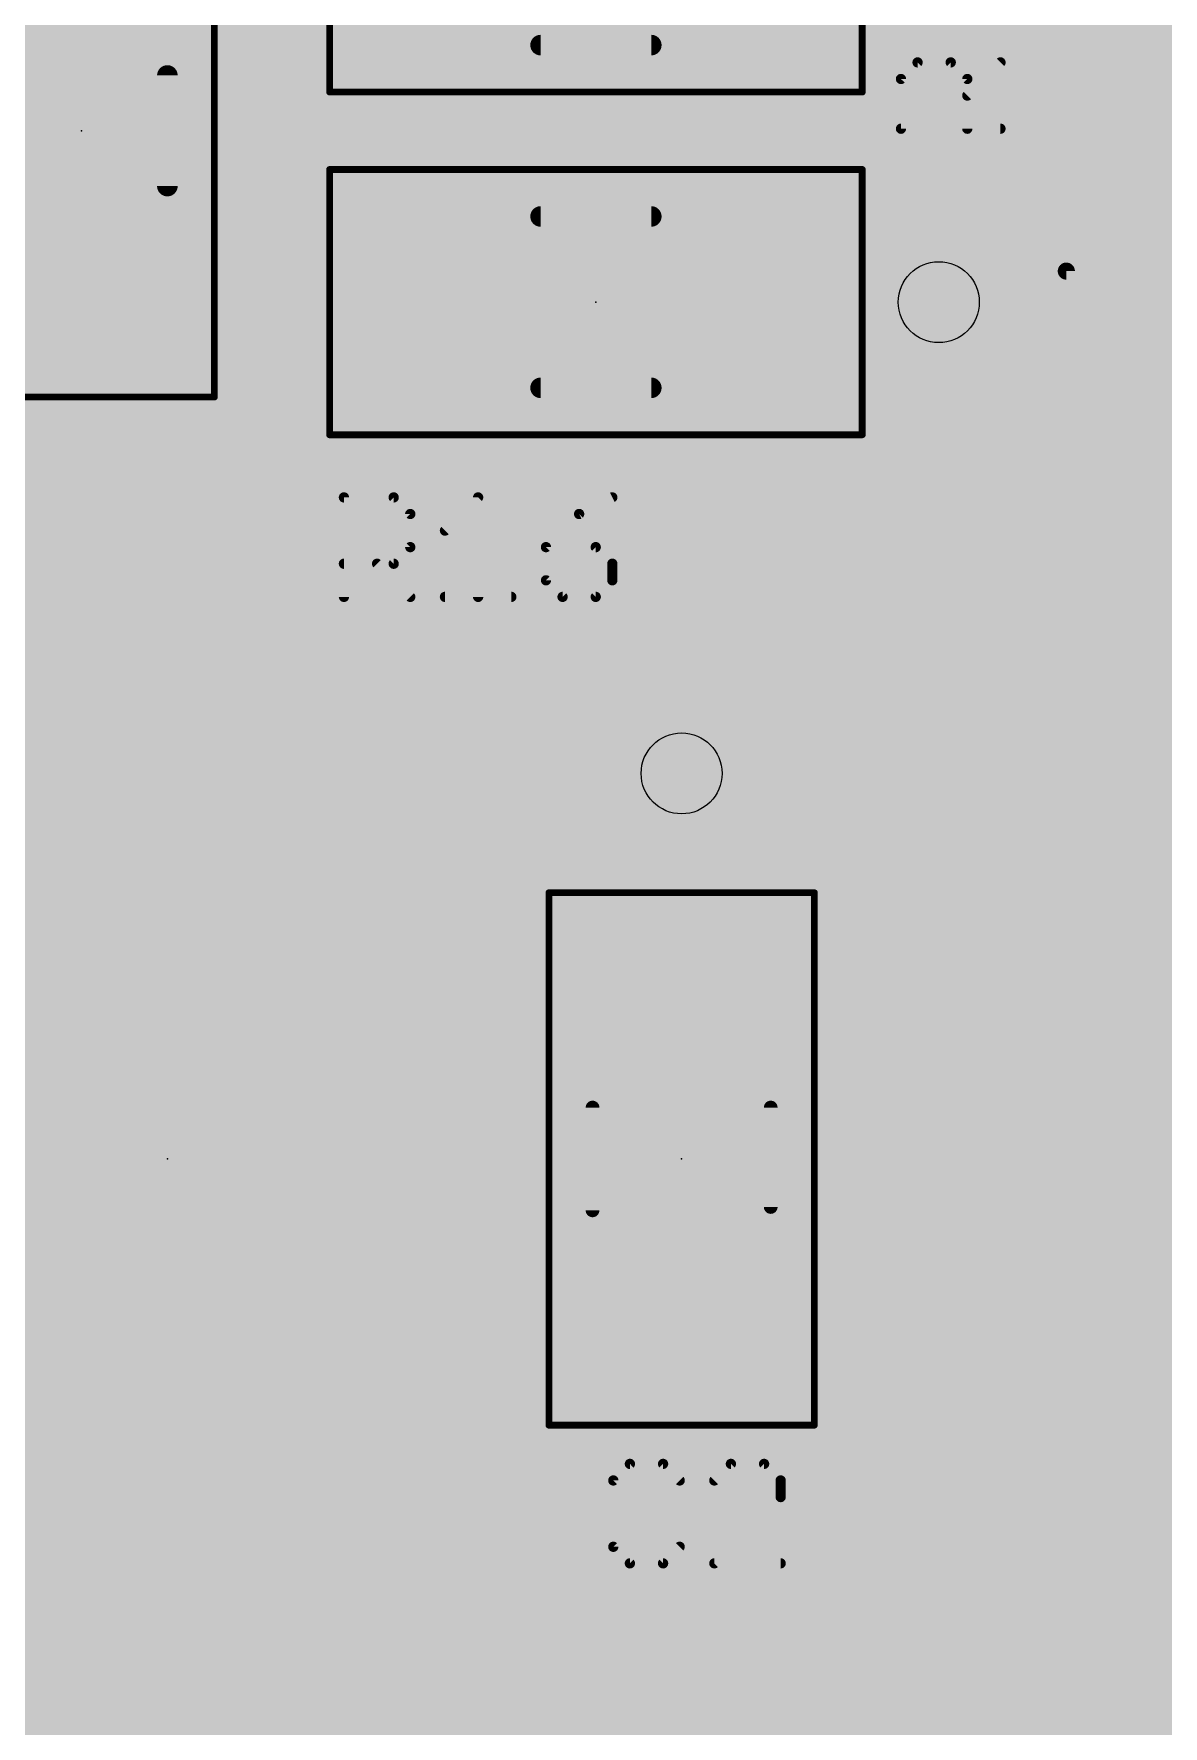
# Model space of a CAD drawing. Extents: x 0 to 1.9, y 0 to 1.15.
# Drawn here: x 1.2611 to 1.5904, y 0.3845 to 0.8783 of the extents above; entities that cross this region are included whole.
import ezdxf

# ---------------------------------------------------------------- set-up
doc = ezdxf.new("R2010")
doc.units = 0
for name, color, linetype in [('1', 22, 'CONTINUOUS'), ('16', 175, 'CONTINUOUS'), ('18', 82, 'CONTINUOUS'), ('21', 253, 'CONTINUOUS'), ('23', 7, 'CONTINUOUS'), ('25', 253, 'CONTINUOUS'), ('31', 253, 'CONTINUOUS'), ('35', 253, 'CONTINUOUS'), ('39', 22, 'CONTINUOUS'), ('44', 253, 'CONTINUOUS'), ('51', 253, 'CONTINUOUS')]:
    doc.layers.add(name, color=color, linetype=linetype)

# ---------------------------------------------------------------- blocks, each defined once
blk = doc.blocks.new('RECT')
blk.add_solid([(-0.5, -0.5), (0.5, -0.5), (-0.5, 0.5), (0.5, 0.5)])
blk = doc.blocks.new('ROUNDV')
at = {"const_width": 0.5}
blk.add_lwpolyline([(0, -0.25, 1), (0, 0.25, 1), (0, -0.25)], format="xyb", dxfattribs=at)

msp = doc.modelspace()

# ---------------------------------------------------------------- linework, layer by layer
at = {"layer": '1', "const_width": 0.016}
for points in [[(1.387598, 0.9), (1.387598, 0.8)], [(1.457606, 0.852472), (1.457606, 0.895204)], [(1.467197, 0.895204), (1.467197, 0.852472)], [(1.505992, 0.868103), (1.505992, 0.895204)], [(1.457606, 0.88), (1.467197, 0.88)], [(1.505992, 0.88), (1.872, 0.88)], [(1.504765, 0.863525), (1.505992, 0.868103)], [(1.457606, 0.864), (1.467197, 0.864)], [(1.502396, 0.85942), (1.504765, 0.863525)], [(1.504893, 0.864), (1.872, 0.864)], [(1.409598, 0.843527), (1.409598, 0.856472)], [(1.409598, 0.856472), (1.418988, 0.856472)], [(1.418988, 0.856472), (1.422235, 0.859719)], [(1.422235, 0.859719), (1.422407, 0.85942)], [(1.422407, 0.85942), (1.425759, 0.856069)], [(1.499044, 0.856069), (1.502396, 0.85942)], [(1.425759, 0.856069), (1.429863, 0.853699)], [(1.429863, 0.853699), (1.434441, 0.852472)], [(1.434441, 0.852472), (1.457606, 0.852472)], [(1.467197, 0.852472), (1.490362, 0.852472)], [(1.490362, 0.852472), (1.49494, 0.853699)], [(1.49494, 0.853699), (1.499044, 0.856069)], [(1.409598, 0.848), (1.872, 0.848)], [(1.418988, 0.843527), (1.409598, 0.843527)], [(1.425, 0.837515), (1.418988, 0.843527)], [(1.431012, 0.843527), (1.425, 0.837515)], [(1.493791, 0.843527), (1.431012, 0.843527)], [(1.501992, 0.835327), (1.493791, 0.843527)], [(1.501992, 0.824808), (1.501992, 0.835327)], [(1.501992, 0.832), (1.513903, 0.832)], [(1.518274, 0.833811), (1.505848, 0.828664)], [(1.531725, 0.833811), (1.518274, 0.833811)], [(1.544152, 0.828664), (1.531725, 0.833811)], [(1.536097, 0.832), (1.872, 0.832)], [(1.505848, 0.828664), (1.501992, 0.824808)], [(1.553664, 0.819152), (1.544152, 0.828664)], [(1.558811, 0.806725), (1.553664, 0.819152)], [(1.162402, 0.812598), (1.275, 0.812598)], [(1.275, 0.658268), (1.275, 0.812598)], [(1.554969, 0.816), (1.872, 0.816)], [(1.558811, 0.793274), (1.558811, 0.806725)], [(1.387598, 0.8), (1.375, 0.787402)], [(1.387598, 0.775), (1.387598, 0.8)], [(1.525, 0.8), (1.462402, 0.8)], [(1.558811, 0.8), (1.647773, 0.8)], [(1.553664, 0.780848), (1.558811, 0.793274)], [(1.554969, 0.784), (1.643614, 0.784)], [(1.544152, 0.771336), (1.553664, 0.780848)], [(1.375, 0.658268), (1.375, 0.775)], [(1.375, 0.775), (1.387598, 0.775)], [(1.501992, 0.764673), (1.501992, 0.775192)], [(1.501992, 0.775192), (1.505848, 0.771336)], [(1.501992, 0.768), (1.513902, 0.768)], [(1.505848, 0.771336), (1.518274, 0.766189)], [(1.531725, 0.766189), (1.544152, 0.771336)], [(1.536098, 0.768), (1.643614, 0.768)], [(1.418988, 0.756472), (1.425, 0.762484)], [(1.425, 0.762484), (1.431012, 0.756472)], [(1.493791, 0.756472), (1.501992, 0.764673)], [(1.518274, 0.766189), (1.531725, 0.766189)], [(1.397, 0.753289), (1.400184, 0.756472)], [(1.397, 0.697405), (1.397, 0.753289)], [(1.400184, 0.756472), (1.418988, 0.756472)], [(1.431012, 0.756472), (1.493791, 0.756472)], [(1.397, 0.752), (1.695204, 0.752)], [(1.397, 0.736), (1.643614, 0.736)], [(1.397, 0.72), (1.643614, 0.72)], [(1.397, 0.704), (1.645225, 0.704)], [(1.400811, 0.693594), (1.397, 0.697405)], [(1.400811, 0.622941), (1.400811, 0.693594)], [(1.443274, 0.696311), (1.430848, 0.691164)], [(1.456725, 0.696311), (1.443274, 0.696311)], [(1.469152, 0.691164), (1.456725, 0.696311)], [(1.430848, 0.691164), (1.421336, 0.681652)], [(1.478664, 0.681652), (1.469152, 0.691164)], [(1.400811, 0.688), (1.427684, 0.688)], [(1.472316, 0.688), (1.663915, 0.688)], [(1.421336, 0.681652), (1.416189, 0.669225)], [(1.483811, 0.669225), (1.478664, 0.681652)], [(1.400811, 0.672), (1.417338, 0.672)], [(1.416189, 0.669225), (1.416189, 0.655774)], [(1.482662, 0.672), (1.652411, 0.672)], [(1.483811, 0.655774), (1.483811, 0.669225)], [(1.45, 0.6625), (1.45, 0.587402)], [(1.325, 0.625), (1.325, 0.658268)], [(1.400811, 0.656), (1.416189, 0.656)], [(1.416189, 0.655774), (1.421336, 0.643348)], [(1.478664, 0.643348), (1.483811, 0.655774)], [(1.483811, 0.656), (1.647614, 0.656)], [(1.400811, 0.64), (1.424684, 0.64)], [(1.421336, 0.643348), (1.428, 0.636684)], [(1.472, 0.636684), (1.478664, 0.643348)], [(1.475316, 0.64), (1.647614, 0.64)], [(1.428, 0.636684), (1.428, 0.626992)], [(1.472, 0.626992), (1.472, 0.636684)], [(1.325, 0.625), (1.3, 0.6)], [(1.414673, 0.626992), (1.406472, 0.618791)], [(1.428, 0.626992), (1.414673, 0.626992)], [(1.485327, 0.626992), (1.472, 0.626992)], [(1.493527, 0.618791), (1.485327, 0.626992)], [(1.347, 0.61913), (1.35, 0.62213)], [(1.347, 0.615887), (1.347, 0.61913)], [(1.35, 0.62213), (1.35739, 0.61474)], [(1.39261, 0.61474), (1.400811, 0.622941)], [(1.400811, 0.624), (1.411681, 0.624)], [(1.488319, 0.624), (1.654067, 0.624)], [(1.334113, 0.603), (1.347, 0.615887)], [(1.35739, 0.61474), (1.39261, 0.61474)], [(1.406472, 0.618791), (1.406472, 0.556012)], [(1.493527, 0.556012), (1.493527, 0.618791)], [(1.339113, 0.608), (1.406472, 0.608)], [(1.493527, 0.608), (1.667915, 0.608)], [(1.3, 0.6), (1.2, 0.6)], [(1.322, 0.590887), (1.334113, 0.603)], [(1.334113, 0.603), (1.334113, 0.603)], [(1.309113, 0.578), (1.322, 0.590887)], [(1.323113, 0.592), (1.406472, 0.592)], [(1.493527, 0.592), (1.667915, 0.592)], [(1.139081, 0.576), (1.406472, 0.576)], [(1.190887, 0.578), (1.309113, 0.578)], [(1.493527, 0.576), (1.654068, 0.576)], [(1.14225, 0.56), (1.406472, 0.56)], [(1.493527, 0.56), (1.647614, 0.56)], [(1.406472, 0.556012), (1.409719, 0.552765)], [(1.490281, 0.552765), (1.493527, 0.556012)], [(1.40942, 0.552593), (1.406069, 0.549241)], [(1.409719, 0.552765), (1.40942, 0.552593)], [(1.49058, 0.552593), (1.490281, 0.552765)], [(1.493931, 0.549241), (1.49058, 0.552593)], [(1.403699, 0.545137), (1.402472, 0.540559)], [(1.406069, 0.549241), (1.403699, 0.545137)], [(1.496301, 0.545137), (1.493931, 0.549241)], [(1.497527, 0.540559), (1.496301, 0.545137)], [(1.14225, 0.544), (1.403395, 0.544)], [(1.402472, 0.540559), (1.402472, 0.517394)], [(1.496605, 0.544), (1.647614, 0.544)], [(1.497527, 0.517394), (1.497527, 0.540559)], [(1.140738, 0.528), (1.402472, 0.528)], [(1.497527, 0.528), (1.652411, 0.528)], [(1.259113, 0.522), (1.190887, 0.522)], [(1.272, 0.509113), (1.259113, 0.522)], [(1.402472, 0.517394), (1.445204, 0.517394)], [(1.445204, 0.517394), (1.445204, 0.507803)], [(1.454796, 0.507803), (1.454796, 0.517394)], [(1.454796, 0.517394), (1.497527, 0.517394)], [(1.269113, 0.512), (1.445204, 0.512)], [(1.454796, 0.512), (1.663915, 0.512)], [(1.284113, 0.497), (1.272, 0.509113)], [(1.272, 0.509113), (1.272, 0.509113)], [(1.445204, 0.507803), (1.402472, 0.507803)], [(1.402472, 0.507803), (1.402472, 0.484638)], [(1.445204, 0.469008), (1.445204, 0.507802)], [(1.445204, 0.507802), (1.454795, 0.507802)], [(1.454795, 0.507802), (1.454795, 0.469008)], [(1.497527, 0.507803), (1.454796, 0.507803)], [(1.497527, 0.484638), (1.497527, 0.507803)], [(1.275, 0.475), (1.25, 0.5)], [(1.297, 0.484113), (1.284113, 0.497)], [(1.284113, 0.497), (1.284113, 0.497)], [(1.285113, 0.496), (1.402472, 0.496)], [(1.445204, 0.496), (1.454795, 0.496)], [(1.497527, 0.496), (1.674163, 0.496)], [(1.297, 0.48087), (1.297, 0.484113)], [(1.3, 0.47787), (1.297, 0.48087)], [(1.30739, 0.48526), (1.3, 0.47787)], [(1.34261, 0.48526), (1.30739, 0.48526)], [(1.35, 0.47787), (1.34261, 0.48526)], [(1.35739, 0.48526), (1.35, 0.47787)], [(1.39261, 0.48526), (1.35739, 0.48526)], [(1.400811, 0.477059), (1.39261, 0.48526)], [(1.402472, 0.484638), (1.403699, 0.48006)], [(1.496301, 0.48006), (1.497527, 0.484638)], [(1.29787, 0.48), (1.30213, 0.48)], [(1.34787, 0.48), (1.35213, 0.48)], [(1.39787, 0.48), (1.403734, 0.48)], [(1.400811, 0.406406), (1.400811, 0.477059)], [(1.403699, 0.48006), (1.406069, 0.475956)], [(1.406069, 0.475956), (1.40942, 0.472604)], [(1.445204, 0.48), (1.454795, 0.48)], [(1.49058, 0.472604), (1.493931, 0.475956)], [(1.493931, 0.475956), (1.496301, 0.48006)], [(1.496266, 0.48), (1.655915, 0.48)], [(1.275, 0.475), (1.275, 0.441732)], [(1.40942, 0.472604), (1.413525, 0.470234)], [(1.486475, 0.470234), (1.49058, 0.472604)], [(1.413525, 0.470234), (1.418103, 0.469008)], [(1.418103, 0.469008), (1.445204, 0.469008)], [(1.454795, 0.469008), (1.481897, 0.469008)], [(1.481897, 0.469008), (1.486475, 0.470234)], [(1.400811, 0.464), (1.649097, 0.464)], [(1.400811, 0.448), (1.647614, 0.448)], [(1.325, 0.441732), (1.325, 0.3125)], [(1.375, 0.3875), (1.375, 0.441732)], [(1.400811, 0.432), (1.650754, 0.432)], [(1.400811, 0.416), (1.659915, 0.416)], [(1.397, 0.402595), (1.400811, 0.406406)], [(1.397, 0.396613), (1.397, 0.402595)], [(1.397, 0.4), (1.68382, 0.4)], [(1.4345, 0.359113), (1.397, 0.396613)], [(1.4125, 0.35), (1.375, 0.3875)], [(1.409613, 0.384), (1.872, 0.384)]]:
    msp.add_lwpolyline(points, dxfattribs=at)
at = {"layer": '1', "const_width": 0.008}
for points in [[(1.457606, 0.884, 1), (1.457606, 0.876)], [(1.467197, 0.876, 1), (1.467197, 0.884)], [(1.505992, 0.884, 1), (1.505992, 0.876)], [(1.509856, 0.867067, 1), (1.502128, 0.869138)], [(1.457606, 0.868, 1), (1.457606, 0.86)], [(1.467197, 0.86, 1), (1.467197, 0.868)], [(1.504893, 0.868, 1), (1.504893, 0.86)], [(1.508229, 0.861525, 1), (1.501301, 0.865525)], [(1.501992, 0.868103, 1), (1.509992, 0.868103)], [(1.413598, 0.856472, 1), (1.405598, 0.856472)], [(1.409598, 0.860472, 1), (1.409598, 0.852472)], [(1.4257, 0.861718, 1), (1.41877, 0.857721)], [(1.425236, 0.862249, 1), (1.419579, 0.856592)], [(1.418943, 0.857421, 1), (1.425872, 0.861419)], [(1.418988, 0.852472, 1), (1.418988, 0.860472)], [(1.425063, 0.856891, 1), (1.419406, 0.862548)], [(1.498932, 0.86142, 1), (1.50586, 0.85742)], [(1.505224, 0.856592, 1), (1.499567, 0.862249)], [(1.500902, 0.86456, 1), (1.508629, 0.862489)], [(1.416159, 0.859301, 1), (1.421816, 0.853644)], [(1.427759, 0.859533, 1), (1.423759, 0.852605)], [(1.42293, 0.85324, 1), (1.428587, 0.858897)], [(1.430898, 0.857563, 1), (1.428828, 0.849835)], [(1.427863, 0.850235, 1), (1.431863, 0.857163)], [(1.434441, 0.856472, 1), (1.434441, 0.848472)], [(1.433406, 0.848609, 1), (1.435476, 0.856336)], [(1.457606, 0.848472, 1), (1.457606, 0.856472)], [(1.467197, 0.856472, 1), (1.467197, 0.848472)], [(1.489327, 0.856336, 1), (1.491397, 0.848609)], [(1.490362, 0.848472, 1), (1.490362, 0.856472)], [(1.49294, 0.857163, 1), (1.49694, 0.850235)], [(1.495975, 0.849835, 1), (1.493905, 0.857563)], [(1.496216, 0.858897, 1), (1.501873, 0.85324)], [(1.501044, 0.852605, 1), (1.497044, 0.859533)], [(1.409598, 0.852, 1), (1.409598, 0.844)], [(1.453606, 0.852472, 1), (1.461606, 0.852472)], [(1.463197, 0.852472, 1), (1.471197, 0.852472)], [(1.409598, 0.847527, 1), (1.409598, 0.839527)], [(1.421816, 0.846356, 1), (1.416159, 0.840699)], [(1.418988, 0.839527, 1), (1.418988, 0.847527)], [(1.431012, 0.847527, 1), (1.431012, 0.839527)], [(1.43384, 0.840699, 1), (1.428184, 0.846356)], [(1.49662, 0.846356, 1), (1.490963, 0.840699)], [(1.493791, 0.839527, 1), (1.493791, 0.847527)], [(1.405598, 0.843527, 1), (1.413598, 0.843527)], [(1.422171, 0.840344, 1), (1.427828, 0.834687)], [(1.422171, 0.834687, 1), (1.427828, 0.840344)], [(1.505992, 0.835327, 1), (1.497992, 0.835327)], [(1.501992, 0.836, 1), (1.501992, 0.828)], [(1.499164, 0.832498, 1), (1.50482, 0.838155)], [(1.513903, 0.828, 1), (1.513903, 0.836)], [(1.518274, 0.837811, 1), (1.518274, 0.829811)], [(1.519805, 0.830115, 1), (1.516744, 0.837506)], [(1.533256, 0.837506, 1), (1.530195, 0.830115)], [(1.531725, 0.829811, 1), (1.531725, 0.837811)], [(1.536097, 0.836, 1), (1.536097, 0.828)], [(1.504317, 0.832359, 1), (1.507378, 0.824968)], [(1.508676, 0.825835, 1), (1.503019, 0.831492)], [(1.546981, 0.831492, 1), (1.541324, 0.825835)], [(1.542622, 0.824968, 1), (1.545683, 0.832359)], [(1.499164, 0.827636, 1), (1.50482, 0.821979)], [(1.497992, 0.824808, 1), (1.505992, 0.824808)], [(1.557359, 0.820683, 1), (1.549968, 0.817622)], [(1.550835, 0.816324, 1), (1.556492, 0.821981)], [(1.279, 0.812598, 1), (1.271, 0.812598)], [(1.275, 0.808598, 1), (1.275, 0.816598)], [(1.554969, 0.82, 1), (1.554969, 0.812)], [(1.562811, 0.806725, 1), (1.554811, 0.806725)], [(1.555115, 0.805195, 1), (1.562506, 0.808256)], [(1.391598, 0.8, 1), (1.383598, 0.8)], [(1.390427, 0.797172, 1), (1.38477, 0.802828)], [(1.462402, 0.804, 1), (1.462402, 0.796)], [(1.525, 0.796, 1), (1.525, 0.804)], [(1.558811, 0.804, 1), (1.558811, 0.796)], [(1.383598, 0.8, 1), (1.391598, 0.8)], [(1.562506, 0.791744, 1), (1.555115, 0.794805)], [(1.554811, 0.793274, 1), (1.562811, 0.793274)], [(1.372172, 0.79023, 1), (1.377828, 0.784573)], [(1.554969, 0.788, 1), (1.554969, 0.78)], [(1.549968, 0.782378, 1), (1.557359, 0.779317)], [(1.556492, 0.778019, 1), (1.550835, 0.783676)], [(1.379, 0.775, 1), (1.371, 0.775)], [(1.375, 0.779, 1), (1.375, 0.771)], [(1.387598, 0.771, 1), (1.387598, 0.779)], [(1.505992, 0.775192, 1), (1.497992, 0.775192)], [(1.50482, 0.77802, 1), (1.499164, 0.772364)], [(1.383598, 0.775, 1), (1.391598, 0.775)], [(1.501992, 0.772, 1), (1.501992, 0.764)], [(1.507378, 0.775032, 1), (1.504317, 0.767641)], [(1.503019, 0.768508, 1), (1.508676, 0.774165)], [(1.513902, 0.764, 1), (1.513902, 0.772)], [(1.536098, 0.772, 1), (1.536098, 0.764)], [(1.541324, 0.774165, 1), (1.546981, 0.768508)], [(1.545683, 0.767641, 1), (1.542622, 0.775032)], [(1.427828, 0.765313, 1), (1.422171, 0.759656)], [(1.427828, 0.759656, 1), (1.422171, 0.765313)], [(1.50482, 0.761845, 1), (1.499164, 0.767502)], [(1.518274, 0.770189, 1), (1.518274, 0.762189)], [(1.516744, 0.762493, 1), (1.519805, 0.769884)], [(1.530195, 0.769884, 1), (1.533256, 0.762493)], [(1.531725, 0.762189, 1), (1.531725, 0.770189)], [(1.497992, 0.764673, 1), (1.505992, 0.764673)], [(1.401, 0.753289, 1), (1.393, 0.753289)], [(1.400184, 0.760472, 1), (1.400184, 0.752472)], [(1.403012, 0.753644, 1), (1.397355, 0.759301)], [(1.416159, 0.759301, 1), (1.421816, 0.753644)], [(1.418988, 0.752472, 1), (1.418988, 0.760472)], [(1.431012, 0.760472, 1), (1.431012, 0.752472)], [(1.428184, 0.753644, 1), (1.43384, 0.759301)], [(1.490963, 0.759301, 1), (1.49662, 0.753644)], [(1.493791, 0.752472, 1), (1.493791, 0.760472)], [(1.394171, 0.756117, 1), (1.399828, 0.75046)], [(1.397, 0.756, 1), (1.397, 0.748)], [(1.397, 0.74, 1), (1.397, 0.732)], [(1.397, 0.724, 1), (1.397, 0.716)], [(1.397, 0.708, 1), (1.397, 0.7)], [(1.399828, 0.700234, 1), (1.394171, 0.694577)], [(1.393, 0.697405, 1), (1.401, 0.697405)], [(1.404811, 0.693594, 1), (1.396811, 0.693594)], [(1.443274, 0.700311, 1), (1.443274, 0.692311)], [(1.444805, 0.692615, 1), (1.441744, 0.700006)], [(1.458256, 0.700006, 1), (1.455195, 0.692615)], [(1.456725, 0.692311, 1), (1.456725, 0.700311)], [(1.397982, 0.690766, 1), (1.403639, 0.696423)], [(1.429317, 0.694859, 1), (1.432378, 0.687468)], [(1.433676, 0.688335, 1), (1.428019, 0.693992)], [(1.471981, 0.693992, 1), (1.466324, 0.688335)], [(1.467622, 0.687468, 1), (1.470683, 0.694859)], [(1.400811, 0.692, 1), (1.400811, 0.684)], [(1.427684, 0.684, 1), (1.427684, 0.692)], [(1.472316, 0.692, 1), (1.472316, 0.684)], [(1.418508, 0.684481, 1), (1.424165, 0.678824)], [(1.425032, 0.680122, 1), (1.417641, 0.683183)], [(1.482359, 0.683183, 1), (1.474968, 0.680122)], [(1.475835, 0.678824, 1), (1.481492, 0.684481)], [(1.400811, 0.676, 1), (1.400811, 0.668)], [(1.420189, 0.669225, 1), (1.412189, 0.669225)], [(1.417338, 0.668, 1), (1.417338, 0.676)], [(1.482662, 0.676, 1), (1.482662, 0.668)], [(1.487811, 0.669225, 1), (1.479811, 0.669225)], [(1.412493, 0.670756, 1), (1.419884, 0.667695)], [(1.480115, 0.667695, 1), (1.487506, 0.670756)], [(1.454, 0.6625, 1), (1.446, 0.6625)], [(1.271, 0.658268, 1), (1.279, 0.658268)], [(1.329, 0.658268, 1), (1.321, 0.658268)], [(1.371, 0.658268, 1), (1.379, 0.658268)], [(1.400811, 0.66, 1), (1.400811, 0.652)], [(1.419884, 0.657305, 1), (1.412493, 0.654244)], [(1.416189, 0.652, 1), (1.416189, 0.66)], [(1.483811, 0.66, 1), (1.483811, 0.652)], [(1.487506, 0.654244, 1), (1.480115, 0.657305)], [(1.412189, 0.655774, 1), (1.420189, 0.655774)], [(1.479811, 0.655774, 1), (1.487811, 0.655774)], [(1.400811, 0.644, 1), (1.400811, 0.636)], [(1.424165, 0.646176, 1), (1.418508, 0.640519)], [(1.417641, 0.641817, 1), (1.425032, 0.644878)], [(1.424684, 0.636, 1), (1.424684, 0.644)], [(1.475316, 0.644, 1), (1.475316, 0.636)], [(1.474968, 0.644878, 1), (1.482359, 0.641817)], [(1.481492, 0.640519, 1), (1.475835, 0.646176)], [(1.432, 0.636684, 1), (1.424, 0.636684)], [(1.425172, 0.633856, 1), (1.430828, 0.639512)], [(1.476, 0.636684, 1), (1.468, 0.636684)], [(1.469171, 0.639512, 1), (1.474828, 0.633856)], [(1.327828, 0.622172, 1), (1.322172, 0.627828)], [(1.414673, 0.630992, 1), (1.414673, 0.622992)], [(1.417502, 0.624164, 1), (1.411845, 0.62982)], [(1.428, 0.622992, 1), (1.428, 0.630992)], [(1.472, 0.630992, 1), (1.472, 0.622992)], [(1.488155, 0.62982, 1), (1.482498, 0.624164)], [(1.485327, 0.622992, 1), (1.485327, 0.630992)], [(1.321, 0.625, 1), (1.329, 0.625)], [(1.351, 0.61913, 1), (1.343, 0.61913)], [(1.352828, 0.624959, 1), (1.347171, 0.619302)], [(1.352828, 0.619302, 1), (1.347171, 0.624959)], [(1.400811, 0.628, 1), (1.400811, 0.62)], [(1.403639, 0.620113, 1), (1.397982, 0.625769)], [(1.411681, 0.62, 1), (1.411681, 0.628)], [(1.424, 0.626992, 1), (1.432, 0.626992)], [(1.468, 0.626992, 1), (1.476, 0.626992)], [(1.488319, 0.628, 1), (1.488319, 0.62)], [(1.344171, 0.621959, 1), (1.349828, 0.616302)], [(1.349828, 0.613059, 1), (1.344171, 0.618716)], [(1.35739, 0.61874, 1), (1.35739, 0.61074)], [(1.39261, 0.61074, 1), (1.39261, 0.61874)], [(1.396811, 0.622941, 1), (1.404811, 0.622941)], [(1.410472, 0.618791, 1), (1.402472, 0.618791)], [(1.403644, 0.62162, 1), (1.409301, 0.615963)], [(1.497527, 0.618791, 1), (1.489527, 0.618791)], [(1.490699, 0.615963, 1), (1.496356, 0.62162)], [(1.343, 0.615887, 1), (1.351, 0.615887)], [(1.354561, 0.611912, 1), (1.360218, 0.617569)], [(1.389782, 0.617569, 1), (1.395438, 0.611912)], [(1.339113, 0.612, 1), (1.339113, 0.604)], [(1.406472, 0.604, 1), (1.406472, 0.612)], [(1.493527, 0.612, 1), (1.493527, 0.604)], [(1.3, 0.596, 1), (1.3, 0.604)], [(1.334113, 0.607, 1), (1.334113, 0.599)], [(1.331284, 0.605828, 1), (1.336941, 0.600172)], [(1.336941, 0.600172, 1), (1.331284, 0.605828)], [(1.334113, 0.599, 1), (1.334113, 0.607)], [(1.297172, 0.602828, 1), (1.302828, 0.597172)], [(1.319171, 0.593716, 1), (1.324828, 0.588059)], [(1.323113, 0.596, 1), (1.323113, 0.588)], [(1.324828, 0.588059, 1), (1.319171, 0.593716)], [(1.406472, 0.588, 1), (1.406472, 0.596)], [(1.493527, 0.596, 1), (1.493527, 0.588)], [(1.446, 0.587402, 1), (1.454, 0.587402)], [(1.306284, 0.580828, 1), (1.311941, 0.575172)], [(1.309113, 0.574, 1), (1.309113, 0.582)], [(1.406472, 0.572, 1), (1.406472, 0.58)], [(1.493527, 0.58, 1), (1.493527, 0.572)], [(1.406472, 0.556, 1), (1.406472, 0.564)], [(1.493527, 0.564, 1), (1.493527, 0.556)], [(1.409301, 0.55884, 1), (1.403644, 0.553184)], [(1.496356, 0.553183, 1), (1.490699, 0.55884)], [(1.402472, 0.556012, 1), (1.410472, 0.556012)], [(1.407421, 0.556057, 1), (1.41142, 0.549128)], [(1.412249, 0.549764, 1), (1.406592, 0.555421)], [(1.406891, 0.549937, 1), (1.412548, 0.555594)], [(1.411719, 0.549301, 1), (1.40772, 0.55623)], [(1.492279, 0.55623, 1), (1.488282, 0.5493)], [(1.487452, 0.555594, 1), (1.493109, 0.549937)], [(1.493408, 0.555421, 1), (1.487751, 0.549764)], [(1.488581, 0.549128, 1), (1.492579, 0.556057)], [(1.489527, 0.556012, 1), (1.497527, 0.556012)], [(1.407563, 0.544101, 1), (1.399835, 0.546172)], [(1.40324, 0.55207, 1), (1.408897, 0.546413)], [(1.409533, 0.547241, 1), (1.402605, 0.551241)], [(1.497395, 0.551241, 1), (1.490467, 0.547241)], [(1.491103, 0.546413, 1), (1.49676, 0.55207)], [(1.500165, 0.546172, 1), (1.492437, 0.544101)], [(1.406472, 0.540559, 1), (1.398472, 0.540559)], [(1.400235, 0.547137, 1), (1.407163, 0.543137)], [(1.403395, 0.54, 1), (1.403395, 0.548)], [(1.496605, 0.548, 1), (1.496605, 0.54)], [(1.492837, 0.543137, 1), (1.499765, 0.547137)], [(1.501527, 0.540559, 1), (1.493527, 0.540559)], [(1.398609, 0.541594, 1), (1.406336, 0.539523)], [(1.493664, 0.539523, 1), (1.501391, 0.541594)], [(1.402472, 0.524, 1), (1.402472, 0.532)], [(1.497527, 0.532, 1), (1.497527, 0.524)], [(1.261941, 0.524828, 1), (1.256284, 0.519171)], [(1.259113, 0.518, 1), (1.259113, 0.526)], [(1.402472, 0.521394, 1), (1.402472, 0.513394)], [(1.449204, 0.517394, 1), (1.441204, 0.517394)], [(1.445204, 0.513394, 1), (1.445204, 0.521394)], [(1.458796, 0.517394, 1), (1.450796, 0.517394)], [(1.454796, 0.521394, 1), (1.454796, 0.513394)], [(1.497527, 0.513394, 1), (1.497527, 0.521394)], [(1.269113, 0.516, 1), (1.269113, 0.508)], [(1.398472, 0.517394, 1), (1.406472, 0.517394)], [(1.445204, 0.508, 1), (1.445204, 0.516)], [(1.454796, 0.516, 1), (1.454796, 0.508)], [(1.493527, 0.517394, 1), (1.501527, 0.517394)], [(1.274828, 0.511941, 1), (1.269171, 0.506284)], [(1.276, 0.509113, 1), (1.268, 0.509113)], [(1.269171, 0.506284, 1), (1.274828, 0.511941)], [(1.402472, 0.511803, 1), (1.402472, 0.503803)], [(1.406472, 0.507803, 1), (1.398472, 0.507803)], [(1.449204, 0.507802, 1), (1.441204, 0.507802)], [(1.445204, 0.511802, 1), (1.445204, 0.503802)], [(1.445204, 0.503803, 1), (1.445204, 0.511803)], [(1.458795, 0.507802, 1), (1.450795, 0.507802)], [(1.454796, 0.511803, 1), (1.454796, 0.503803)], [(1.454795, 0.503802, 1), (1.454795, 0.511802)], [(1.501527, 0.507803, 1), (1.493527, 0.507803)], [(1.497527, 0.503803, 1), (1.497527, 0.511803)], [(1.268, 0.509113, 1), (1.276, 0.509113)], [(1.441204, 0.507803, 1), (1.449204, 0.507803)], [(1.450796, 0.507803, 1), (1.458796, 0.507803)], [(1.286941, 0.499828, 1), (1.281284, 0.494171)], [(1.284113, 0.501, 1), (1.284113, 0.493)], [(1.285113, 0.5, 1), (1.285113, 0.492)], [(1.281284, 0.494171, 1), (1.286941, 0.499828)], [(1.284113, 0.493, 1), (1.284113, 0.501)], [(1.402472, 0.492, 1), (1.402472, 0.5)], [(1.445204, 0.5, 1), (1.445204, 0.492)], [(1.454795, 0.492, 1), (1.454795, 0.5)], [(1.497527, 0.5, 1), (1.497527, 0.492)], [(1.299828, 0.483698, 1), (1.294171, 0.478041)], [(1.301, 0.484113, 1), (1.293, 0.484113)], [(1.294171, 0.481284, 1), (1.299828, 0.486941)], [(1.30739, 0.48926, 1), (1.30739, 0.48126)], [(1.310218, 0.482431, 1), (1.304561, 0.488088)], [(1.345438, 0.488088, 1), (1.339782, 0.482431)], [(1.34261, 0.48126, 1), (1.34261, 0.48926)], [(1.35739, 0.48926, 1), (1.35739, 0.48126)], [(1.360218, 0.482431, 1), (1.354561, 0.488088)], [(1.395438, 0.488088, 1), (1.389782, 0.482431)], [(1.39261, 0.48126, 1), (1.39261, 0.48926)], [(1.406336, 0.485673, 1), (1.398609, 0.483603)], [(1.501391, 0.483603, 1), (1.493664, 0.485673)], [(1.293, 0.48087, 1), (1.301, 0.48087)], [(1.29787, 0.484, 1), (1.29787, 0.476)], [(1.297171, 0.480698, 1), (1.302828, 0.475041)], [(1.297171, 0.475041, 1), (1.302828, 0.480698)], [(1.30213, 0.476, 1), (1.30213, 0.484)], [(1.34787, 0.484, 1), (1.34787, 0.476)], [(1.347171, 0.480698, 1), (1.352828, 0.475041)], [(1.347171, 0.475041, 1), (1.352828, 0.480698)], [(1.35213, 0.476, 1), (1.35213, 0.484)], [(1.39787, 0.484, 1), (1.39787, 0.476)], [(1.404811, 0.477059, 1), (1.396811, 0.477059)], [(1.398472, 0.484638, 1), (1.406472, 0.484638)], [(1.407163, 0.48206, 1), (1.400235, 0.47806)], [(1.399835, 0.479025, 1), (1.407563, 0.481095)], [(1.408897, 0.478784, 1), (1.40324, 0.473127)], [(1.403734, 0.476, 1), (1.403734, 0.484)], [(1.445204, 0.484, 1), (1.445204, 0.476)], [(1.454795, 0.476, 1), (1.454795, 0.484)], [(1.49676, 0.473127, 1), (1.491103, 0.478784)], [(1.496266, 0.484, 1), (1.496266, 0.476)], [(1.492437, 0.481095, 1), (1.500165, 0.479025)], [(1.499765, 0.47806, 1), (1.492837, 0.48206)], [(1.493527, 0.484638, 1), (1.501527, 0.484638)], [(1.279, 0.475, 1), (1.271, 0.475)], [(1.272172, 0.472172, 1), (1.277828, 0.477828)], [(1.397982, 0.47423, 1), (1.403639, 0.479887)], [(1.402605, 0.473956, 1), (1.409533, 0.477956)], [(1.41142, 0.476068, 1), (1.40742, 0.46914)], [(1.406592, 0.469776, 1), (1.412249, 0.475433)], [(1.487751, 0.475433, 1), (1.493408, 0.469776)], [(1.49258, 0.46914, 1), (1.48858, 0.476068)], [(1.490467, 0.477956, 1), (1.497395, 0.473956)], [(1.41456, 0.474098, 1), (1.412489, 0.466371)], [(1.411525, 0.46677, 1), (1.415525, 0.473699)], [(1.418103, 0.473008, 1), (1.418103, 0.465008)], [(1.417067, 0.465144, 1), (1.419138, 0.472872)], [(1.445204, 0.465008, 1), (1.445204, 0.473008)], [(1.454795, 0.473008, 1), (1.454795, 0.465008)], [(1.480862, 0.472872, 1), (1.482933, 0.465144)], [(1.481897, 0.465008, 1), (1.481897, 0.473008)], [(1.484475, 0.473699, 1), (1.488475, 0.46677)], [(1.487511, 0.466371, 1), (1.48544, 0.474098)], [(1.400811, 0.468, 1), (1.400811, 0.46)], [(1.441204, 0.469008, 1), (1.449204, 0.469008)], [(1.450795, 0.469008, 1), (1.458795, 0.469008)], [(1.400811, 0.452, 1), (1.400811, 0.444)], [(1.329, 0.441732, 1), (1.321, 0.441732)], [(1.379, 0.441732, 1), (1.371, 0.441732)], [(1.271, 0.441732, 1), (1.279, 0.441732)], [(1.400811, 0.436, 1), (1.400811, 0.428)], [(1.400811, 0.42, 1), (1.400811, 0.412)], [(1.401, 0.402595, 1), (1.393, 0.402595)], [(1.396811, 0.406406, 1), (1.404811, 0.406406)], [(1.403639, 0.403577, 1), (1.397982, 0.409234)], [(1.394171, 0.405423, 1), (1.399828, 0.399766)], [(1.397, 0.404, 1), (1.397, 0.396)], [(1.399828, 0.399441, 1), (1.394171, 0.393784)], [(1.393, 0.396613, 1), (1.401, 0.396613)], [(1.377828, 0.390328, 1), (1.372172, 0.384672)], [(1.371, 0.3875, 1), (1.379, 0.3875)], [(1.409613, 0.388, 1), (1.409613, 0.38)]]:
    msp.add_lwpolyline(points, format="xyb", dxfattribs=at)
at = {"layer": '16', "const_width": 0.016}
for points in [[(1.578, 0.890887), (1.578, 0.690887)], [(1.147, 0.88), (1.578, 0.88)], [(1.147, 0.864), (1.578, 0.864)], [(1.147, 0.848), (1.578, 0.848)], [(1.153316, 0.832), (1.578, 0.832)], [(1.158811, 0.816), (1.578, 0.816)], [(1.156419, 0.8), (1.578, 0.8)], [(1.144316, 0.784), (1.578, 0.784)], [(1.072, 0.768), (1.578, 0.768)], [(1.072, 0.752), (1.578, 0.752)], [(1.072, 0.736), (1.578, 0.736)], [(1.077816, 0.72), (1.578, 0.72)], [(1.083811, 0.704), (1.578, 0.704)], [(1.578, 0.690887), (1.628, 0.640887)], [(1.081626, 0.688), (1.580887, 0.688)], [(1.069816, 0.672), (1.596887, 0.672)], [(0.533811, 0.656), (1.612887, 0.656)], [(1.073781, 0.64), (1.628887, 0.64)], [(1.106461, 0.624), (1.654067, 0.624)], [(1.122461, 0.608), (1.667915, 0.608)], [(1.132454, 0.592), (1.667915, 0.592)], [(1.139081, 0.576), (1.654068, 0.576)], [(1.14225, 0.56), (1.628887, 0.56)], [(1.628, 0.559113), (1.578, 0.509113)], [(1.14225, 0.544), (1.612887, 0.544)], [(1.140738, 0.528), (1.596887, 0.528)], [(1.13411, 0.512), (1.580887, 0.512)], [(1.578, 0.509113), (1.578, 0.209113)], [(1.126461, 0.496), (1.578, 0.496)], [(1.110461, 0.48), (1.578, 0.48)], [(1.083438, 0.464), (1.578, 0.464)], [(0.558811, 0.448), (1.578, 0.448)], [(1.061097, 0.432), (1.578, 0.432)], [(1.079969, 0.416), (1.578, 0.416)], [(1.083811, 0.4), (1.578, 0.4)], [(1.079969, 0.384), (1.578, 0.384)]]:
    msp.add_lwpolyline(points, dxfattribs=at)
at = {"layer": '16', "const_width": 0.008}
for points in [[(1.578, 0.876, 1), (1.578, 0.884)], [(1.578, 0.86, 1), (1.578, 0.868)], [(1.578, 0.844, 1), (1.578, 0.852)], [(1.578, 0.828, 1), (1.578, 0.836)], [(1.578, 0.812, 1), (1.578, 0.82)], [(1.578, 0.796, 1), (1.578, 0.804)], [(1.578, 0.78, 1), (1.578, 0.788)], [(1.578, 0.764, 1), (1.578, 0.772)], [(1.578, 0.748, 1), (1.578, 0.756)], [(1.578, 0.732, 1), (1.578, 0.74)], [(1.578, 0.716, 1), (1.578, 0.724)], [(1.578, 0.7, 1), (1.578, 0.708)], [(1.580828, 0.693716, 1), (1.575172, 0.688059)], [(1.574, 0.690887, 1), (1.582, 0.690887)], [(1.580887, 0.684, 1), (1.580887, 0.692)], [(1.580887, 0.508, 1), (1.580887, 0.516)], [(1.582, 0.509113, 1), (1.574, 0.509113)], [(1.575172, 0.511941, 1), (1.580828, 0.506284)], [(1.578, 0.492, 1), (1.578, 0.5)], [(1.578, 0.476, 1), (1.578, 0.484)], [(1.578, 0.46, 1), (1.578, 0.468)], [(1.578, 0.444, 1), (1.578, 0.452)], [(1.578, 0.428, 1), (1.578, 0.436)], [(1.578, 0.412, 1), (1.578, 0.42)], [(1.578, 0.396, 1), (1.578, 0.404)], [(1.578, 0.38, 1), (1.578, 0.388)]]:
    msp.add_lwpolyline(points, format="xyb", dxfattribs=at)
at = {"layer": '21'}
for points, const_width in [([(1.562205, 0.375984), (1.562205, 0.809055)], 0.005), ([(1.562205, 0.809055), (1.837795, 0.809055)], 0.005), ([(1.394488, 0.624803), (1.394488, 0.494882)], 0.008), ([(1.394488, 0.494882), (1.205512, 0.494882)], 0.008), ([(1.394488, 0.494882), (1.394488, 0.475197)], 0.008)]:
    msp.add_lwpolyline(points, dxfattribs=dict(at, const_width=const_width))
for points, const_width in [([(1.563455, 0.809055, 1), (1.560955, 0.809055)], 0.0025), ([(1.562205, 0.810305, 1), (1.562205, 0.807805)], 0.0025), ([(1.396488, 0.624803, 1), (1.392488, 0.624803)], 0.004), ([(1.396488, 0.494882, 1), (1.392488, 0.494882)], 0.004), ([(1.394488, 0.492882, 1), (1.394488, 0.496882)], 0.004), ([(1.392488, 0.494882, 1), (1.396488, 0.494882)], 0.004), ([(1.392488, 0.475197, 1), (1.396488, 0.475197)], 0.004)]:
    msp.add_lwpolyline(points, format="xyb", dxfattribs=dict(at, const_width=const_width))
at = {"layer": '23'}
for p in [(1.275, 0.85), (1.425, 0.8), (1.3, 0.55), (1.45, 0.55)]:
    msp.add_point(p, dxfattribs=at)
at = {"layer": '25', "const_width": 0.003}
for points in [[(1.513975, 0.865117), (1.518813, 0.869954)], [(1.518813, 0.869954), (1.528488, 0.869954)], [(1.528488, 0.869954), (1.533325, 0.865117)], [(1.533325, 0.860279), (1.543, 0.869954)], [(1.513975, 0.850604), (1.513975, 0.865117)], [(1.533325, 0.865117), (1.533325, 0.850604)], [(1.543, 0.850604), (1.513975, 0.850604)], [(1.3515, 0.714), (1.3515, 0.743025)], [(1.3515, 0.743025), (1.366012, 0.743025)], [(1.366012, 0.743025), (1.37085, 0.738187)], [(1.380965, 0.73335), (1.39064, 0.743025)], [(1.39064, 0.743025), (1.39064, 0.714)], [(1.42978, 0.743025), (1.420105, 0.738187)], [(1.37085, 0.738187), (1.37085, 0.728512)], [(1.420105, 0.738187), (1.41043, 0.728512)], [(1.37085, 0.728512), (1.366012, 0.723675)], [(1.41043, 0.728512), (1.41043, 0.718837)], [(1.424943, 0.728512), (1.41043, 0.728512)], [(1.42978, 0.723675), (1.424943, 0.728512)], [(1.366012, 0.723675), (1.3515, 0.723675)], [(1.361175, 0.723675), (1.37085, 0.714)], [(1.42978, 0.718837), (1.42978, 0.723675)], [(1.41043, 0.718837), (1.415268, 0.714)], [(1.424943, 0.714), (1.42978, 0.718837)], [(1.380965, 0.714), (1.400315, 0.714)], [(1.415268, 0.714), (1.424943, 0.714)], [(1.434907, 0.461025), (1.43007, 0.456187)], [(1.444582, 0.461025), (1.434907, 0.461025)], [(1.449419, 0.456187), (1.444582, 0.461025)], [(1.464372, 0.461025), (1.459535, 0.456187)], [(1.474047, 0.461025), (1.464372, 0.461025)], [(1.478885, 0.456187), (1.474047, 0.461025)], [(1.43007, 0.456187), (1.43007, 0.436837)], [(1.478885, 0.45135), (1.478885, 0.456187)], [(1.459535, 0.432), (1.478885, 0.45135)], [(1.43007, 0.436837), (1.434907, 0.432)], [(1.444582, 0.432), (1.449419, 0.436837)], [(1.434907, 0.432), (1.444582, 0.432)], [(1.478885, 0.432), (1.459535, 0.432)]]:
    msp.add_lwpolyline(points, dxfattribs=at)
at = {"layer": '25', "const_width": 0.0015}
for points in [[(1.518813, 0.870704, 1), (1.518813, 0.869204)], [(1.519343, 0.869424, 1), (1.518282, 0.870485)], [(1.529018, 0.870485, 1), (1.527957, 0.869424)], [(1.528488, 0.869204, 1), (1.528488, 0.870704)], [(1.54353, 0.869424, 1), (1.54247, 0.870485)], [(1.514725, 0.865117, 1), (1.513225, 0.865117)], [(1.513445, 0.865647, 1), (1.514506, 0.864586)], [(1.534075, 0.865117, 1), (1.532575, 0.865117)], [(1.532795, 0.864586, 1), (1.533856, 0.865647)], [(1.532795, 0.86081, 1), (1.533856, 0.859749)], [(1.513975, 0.851354, 1), (1.513975, 0.849854)], [(1.513225, 0.850604, 1), (1.514725, 0.850604)], [(1.532575, 0.850604, 1), (1.534075, 0.850604)], [(1.543, 0.849854, 1), (1.543, 0.851354)], [(1.35225, 0.743025, 1), (1.35075, 0.743025)], [(1.3515, 0.743775, 1), (1.3515, 0.742275)], [(1.366543, 0.743555, 1), (1.365482, 0.742494)], [(1.366012, 0.742275, 1), (1.366012, 0.743775)], [(1.39139, 0.743025, 1), (1.38989, 0.743025)], [(1.39117, 0.742494, 1), (1.39011, 0.743555)], [(1.430116, 0.742354, 1), (1.429445, 0.743696)], [(1.3716, 0.738187, 1), (1.3701, 0.738187)], [(1.370319, 0.737657, 1), (1.37138, 0.738718)], [(1.41977, 0.738858, 1), (1.420441, 0.737516)], [(1.420636, 0.737657, 1), (1.419575, 0.738718)], [(1.380435, 0.73388, 1), (1.381496, 0.732819)], [(1.3701, 0.728512, 1), (1.3716, 0.728512)], [(1.37138, 0.727982, 1), (1.370319, 0.729043)], [(1.41118, 0.728512, 1), (1.40968, 0.728512)], [(1.41043, 0.729262, 1), (1.41043, 0.727762)], [(1.4099, 0.729043, 1), (1.410961, 0.727982)], [(1.425473, 0.729043, 1), (1.424412, 0.727982)], [(1.424943, 0.727762, 1), (1.424943, 0.729262)], [(1.3515, 0.724425, 1), (1.3515, 0.722925)], [(1.361705, 0.724205, 1), (1.360645, 0.723144)], [(1.365482, 0.724205, 1), (1.366543, 0.723144)], [(1.366012, 0.722925, 1), (1.366012, 0.724425)], [(1.43053, 0.723675, 1), (1.42903, 0.723675)], [(1.42925, 0.723144, 1), (1.43031, 0.724205)], [(1.410961, 0.719368, 1), (1.4099, 0.718307)], [(1.40968, 0.718837, 1), (1.41118, 0.718837)], [(1.42903, 0.718837, 1), (1.43053, 0.718837)], [(1.43031, 0.718307, 1), (1.42925, 0.719368)], [(1.35075, 0.714, 1), (1.35225, 0.714)], [(1.370319, 0.71347, 1), (1.37138, 0.71453)], [(1.380965, 0.71475, 1), (1.380965, 0.71325)], [(1.38989, 0.714, 1), (1.39139, 0.714)], [(1.400315, 0.71325, 1), (1.400315, 0.71475)], [(1.415268, 0.71475, 1), (1.415268, 0.71325)], [(1.414737, 0.71347, 1), (1.415798, 0.71453)], [(1.424412, 0.71453, 1), (1.425473, 0.71347)], [(1.424943, 0.71325, 1), (1.424943, 0.71475)], [(1.434907, 0.461775, 1), (1.434907, 0.460275)], [(1.435437, 0.460494, 1), (1.434377, 0.461555)], [(1.445112, 0.461555, 1), (1.444052, 0.460494)], [(1.444582, 0.460275, 1), (1.444582, 0.461775)], [(1.464372, 0.461775, 1), (1.464372, 0.460275)], [(1.464903, 0.460494, 1), (1.463842, 0.461555)], [(1.474577, 0.461555, 1), (1.473517, 0.460494)], [(1.474047, 0.460275, 1), (1.474047, 0.461775)], [(1.429539, 0.456718, 1), (1.4306, 0.455657)], [(1.43082, 0.456187, 1), (1.42932, 0.456187)], [(1.448889, 0.455657, 1), (1.44995, 0.456718)], [(1.459004, 0.456718, 1), (1.460065, 0.455657)], [(1.479635, 0.456187, 1), (1.478135, 0.456187)], [(1.478354, 0.455657, 1), (1.479415, 0.456718)], [(1.478135, 0.45135, 1), (1.479635, 0.45135)], [(1.479415, 0.450819, 1), (1.478354, 0.45188)], [(1.4306, 0.437368, 1), (1.429539, 0.436307)], [(1.42932, 0.436837, 1), (1.43082, 0.436837)], [(1.44995, 0.436307, 1), (1.448889, 0.437368)], [(1.434907, 0.43275, 1), (1.434907, 0.43125)], [(1.434377, 0.43147, 1), (1.435437, 0.43253)], [(1.444052, 0.43253, 1), (1.445112, 0.43147)], [(1.444582, 0.43125, 1), (1.444582, 0.43275)], [(1.459535, 0.43275, 1), (1.459535, 0.43125)], [(1.459004, 0.43253, 1), (1.460065, 0.43147)], [(1.478885, 0.43125, 1), (1.478885, 0.43275)]]:
    msp.add_lwpolyline(points, format="xyb", dxfattribs=at)
at = {"layer": '39', "const_width": 0.002}
for points in [[(1.347323, 0.861299), (1.347323, 0.938701)], [(1.502677, 0.938701), (1.502677, 0.861299)], [(1.313701, 0.927677), (1.313701, 0.772323)], [(1.502677, 0.861299), (1.347323, 0.861299)], [(1.347323, 0.838701), (1.502677, 0.838701)], [(1.347323, 0.761299), (1.347323, 0.838701)], [(1.502677, 0.838701), (1.502677, 0.761299)], [(1.313701, 0.772323), (1.236299, 0.772323)], [(1.502677, 0.761299), (1.347323, 0.761299)], [(1.411299, 0.472323), (1.411299, 0.627677)], [(1.411299, 0.627677), (1.488701, 0.627677)], [(1.488701, 0.627677), (1.488701, 0.472323)], [(1.488701, 0.472323), (1.411299, 0.472323)]]:
    msp.add_lwpolyline(points, dxfattribs=at)
at = {"layer": '39', "const_width": 0.001}
for points in [[(1.347323, 0.861799, 1), (1.347323, 0.860799)], [(1.346823, 0.861299, 1), (1.347823, 0.861299)], [(1.502177, 0.861299, 1), (1.503177, 0.861299)], [(1.502677, 0.860799, 1), (1.502677, 0.861799)], [(1.347323, 0.839201, 1), (1.347323, 0.838201)], [(1.347823, 0.838701, 1), (1.346823, 0.838701)], [(1.503177, 0.838701, 1), (1.502177, 0.838701)], [(1.502677, 0.838201, 1), (1.502677, 0.839201)], [(1.313201, 0.772323, 1), (1.314201, 0.772323)], [(1.313701, 0.771823, 1), (1.313701, 0.772823)], [(1.347323, 0.761799, 1), (1.347323, 0.760799)], [(1.346823, 0.761299, 1), (1.347823, 0.761299)], [(1.502177, 0.761299, 1), (1.503177, 0.761299)], [(1.502677, 0.760799, 1), (1.502677, 0.761799)], [(1.411799, 0.627677, 1), (1.410799, 0.627677)], [(1.411299, 0.628177, 1), (1.411299, 0.627177)], [(1.489201, 0.627677, 1), (1.488201, 0.627677)], [(1.488701, 0.627177, 1), (1.488701, 0.628177)], [(1.411299, 0.472823, 1), (1.411299, 0.471823)], [(1.410799, 0.472323, 1), (1.411799, 0.472323)], [(1.488201, 0.472323, 1), (1.489201, 0.472323)], [(1.488701, 0.471823, 1), (1.488701, 0.472823)]]:
    msp.add_lwpolyline(points, format="xyb", dxfattribs=at)
at = {"layer": '44'}
for centre in [(1.525, 0.8), (1.45, 0.6625)]:
    msp.add_circle(centre, 0.011811, dxfattribs=at)
at = {"layer": '51'}
for points, const_width in [([(1.441142, 0.875), (1.408858, 0.875)], 0.006), ([(1.3, 0.833858), (1.3, 0.866142)], 0.006), ([(1.408858, 0.825), (1.441142, 0.825)], 0.006), ([(1.408858, 0.775), (1.441142, 0.775)], 0.006), ([(1.205512, 0.624803), (1.394488, 0.624803)], 0.008), ([(1.424016, 0.535), (1.424016, 0.565)], 0.004), ([(1.475984, 0.535984), (1.475984, 0.565)], 0.004), ([(1.394488, 0.475197), (1.205512, 0.475197)], 0.008)]:
    msp.add_lwpolyline(points, dxfattribs=dict(at, const_width=const_width))
for points, const_width in [([(1.408858, 0.8765, 1), (1.408858, 0.8735)], 0.003), ([(1.441142, 0.8735, 1), (1.441142, 0.8765)], 0.003), ([(1.3015, 0.866142, 1), (1.2985, 0.866142)], 0.003), ([(1.2985, 0.833858, 1), (1.3015, 0.833858)], 0.003), ([(1.408858, 0.8265, 1), (1.408858, 0.8235)], 0.003), ([(1.441142, 0.8235, 1), (1.441142, 0.8265)], 0.003), ([(1.408858, 0.7765, 1), (1.408858, 0.7735)], 0.003), ([(1.441142, 0.7735, 1), (1.441142, 0.7765)], 0.003), ([(1.394488, 0.622803, 1), (1.394488, 0.626803)], 0.004), ([(1.425016, 0.565, 1), (1.423016, 0.565)], 0.002), ([(1.476984, 0.565, 1), (1.474984, 0.565)], 0.002), ([(1.423016, 0.535, 1), (1.425016, 0.535)], 0.002), ([(1.474984, 0.535984, 1), (1.476984, 0.535984)], 0.002), ([(1.394488, 0.473197, 1), (1.394488, 0.477197)], 0.004)]:
    msp.add_lwpolyline(points, format="xyb", dxfattribs=dict(at, const_width=const_width))

# ---------------------------------------------------------------- block references
at = {"layer": '1', "xscale": 0.051181, "yscale": 0.059055}
for p, rotation in [((1.387598, 0.9), 180), ((1.462402, 0.9), 180), ((1.275, 0.887402), 90), ((1.275, 0.812598), 90), ((1.45, 0.587402), 90), ((1.45, 0.512598), 90)]:
    msp.add_blockref('RECT', p, dxfattribs=dict(at, rotation=rotation))
at = {"layer": '1', "yscale": 0.059055}
for p, xscale in [((1.387598, 0.8), 0.051181), ((1.462402, 0.8), 0.051181), ((1.275, 0.658268), 0.023622), ((1.325, 0.658268), 0.023622), ((1.375, 0.658268), 0.023622), ((1.275, 0.441732), 0.023622), ((1.325, 0.441732), 0.023622), ((1.375, 0.441732), 0.023622)]:
    msp.add_blockref('RECT', p, dxfattribs=dict(at, xscale=xscale))
at = {"layer": '18', "xscale": 0.039622, "yscale": 0.039622}
for p in [(1.525, 0.8), (1.525, 0.8), (1.45, 0.6625), (1.45, 0.6625)]:
    msp.add_blockref('ROUNDV', p, dxfattribs=at)
at = {"layer": '31', "xscale": 0.051181, "yscale": 0.059055}
for p, rotation in [((1.387598, 0.9), 180), ((1.462402, 0.9), 180), ((1.275, 0.887402), 90), ((1.275, 0.812598), 90), ((1.45, 0.587402), 90), ((1.45, 0.512598), 90)]:
    msp.add_blockref('RECT', p, dxfattribs=dict(at, rotation=rotation))
at = {"layer": '31', "yscale": 0.059055}
for p, xscale in [((1.387598, 0.8), 0.051181), ((1.462402, 0.8), 0.051181), ((1.275, 0.658268), 0.023622), ((1.325, 0.658268), 0.023622), ((1.375, 0.658268), 0.023622), ((1.275, 0.441732), 0.023622), ((1.325, 0.441732), 0.023622), ((1.375, 0.441732), 0.023622)]:
    msp.add_blockref('RECT', p, dxfattribs=dict(at, xscale=xscale))
at = {"layer": '35', "rotation": 90}
for p, xscale, yscale in [((1.275, 0.85), 0.01574, 0.039378), ((1.45, 0.55), 0.007882, 0.031504)]:
    msp.add_blockref('RECT', p, dxfattribs=dict(at, xscale=xscale, yscale=yscale))
at = {"layer": '35', "xscale": 0.01574, "yscale": 0.039378}
msp.add_blockref('RECT', (1.425, 0.8), dxfattribs=at)
at = {"layer": '51'}
for p, xscale, yscale, rotation in [((1.396205, 0.899941), 0.025591, 0.055118, 180), ((1.454205, 0.899941), 0.025591, 0.055118, 180), ((1.274941, 0.878795), 0.025591, 0.055118, 90), ((1.274941, 0.820795), 0.025591, 0.055118, 90), ((1.449955, 0.578766), 0.029531, 0.057091, 90), ((1.449955, 0.521766), 0.029531, 0.057091, 90)]:
    msp.add_blockref('RECT', p, dxfattribs=dict(at, xscale=xscale, yscale=yscale, rotation=rotation))
for p, xscale, yscale in [((1.395795, 0.800059), 0.025591, 0.055118), ((1.453795, 0.800059), 0.025591, 0.055118), ((1.275, 0.650394), 0.019291, 0.043307), ((1.325, 0.650394), 0.019291, 0.043307), ((1.375, 0.650394), 0.019291, 0.043307), ((1.275, 0.449606), 0.019291, 0.043307), ((1.325, 0.449606), 0.019291, 0.043307), ((1.375, 0.449606), 0.019291, 0.043307)]:
    msp.add_blockref('RECT', p, dxfattribs=dict(at, xscale=xscale, yscale=yscale))

doc.saveas('drawing.dxf')
